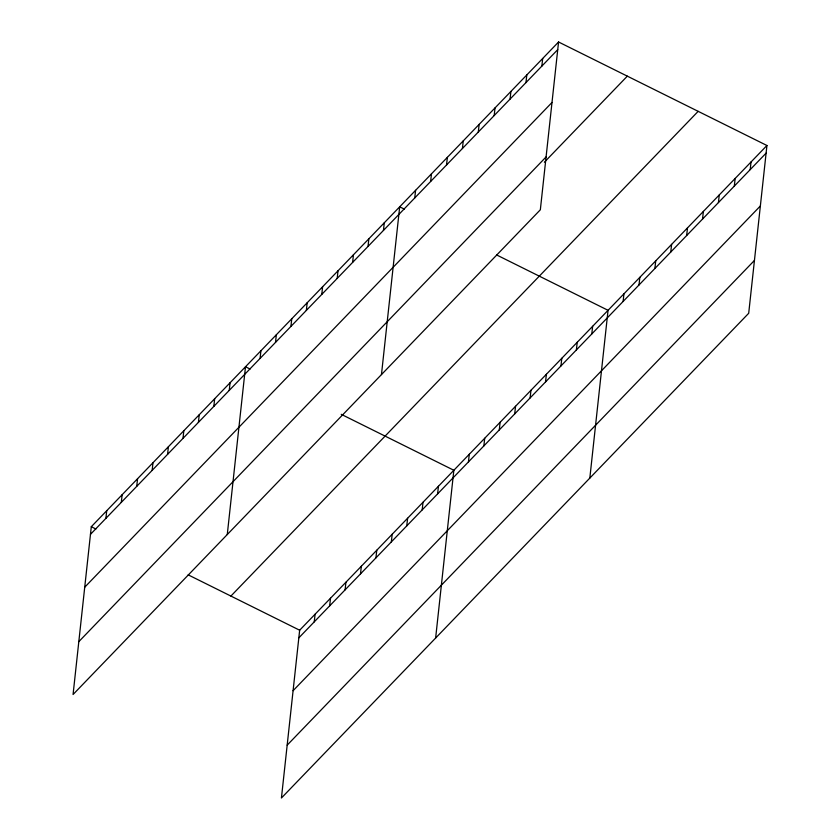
<?xml version="1.0" encoding="UTF-8"?>
<svg xmlns="http://www.w3.org/2000/svg" width="840" height="840" viewBox="0 0 840 840"><rect width="100%" height="100%" fill="white"/><g stroke="black" fill="none" stroke-linecap="round" stroke-linejoin="round"><path stroke-width="1.26" d="M558.569 42L91.298 526.722L73.07 694.501L540.341 209.78L558.569 42L766.931 145.499L748.702 313.278L281.431 798L299.659 630.221L766.931 145.499M105.892 518.364L106.722 510.731M121.306 502.373L122.136 494.729M136.731 486.37L137.56 478.737M152.155 470.379L152.985 462.735M167.57 454.377L168.399 446.744M182.994 438.386L183.823 430.752M198.408 422.394L199.238 414.75M213.833 406.392L214.662 398.758M229.247 390.401L230.076 382.756M227.273 534.544L245.501 366.765L250.078 369.044M260.085 358.407L260.915 350.774M275.51 342.405L276.339 334.772M290.923 326.413L291.753 318.78M306.348 310.422L307.178 302.778M321.772 294.42L322.602 286.786M337.187 278.429L338.016 270.784M352.611 262.427L353.441 254.793M314.255 621.863L315.084 614.229M368.025 246.435L368.855 238.802M329.669 605.861L330.498 598.227M383.45 230.444L384.279 222.799M345.093 589.869L345.923 582.236M381.465 374.588L399.693 206.808L404.281 209.087M360.507 573.877L361.337 566.234M414.75 197.967L415.58 190.323M375.931 557.875L376.761 550.242M391.346 541.884L392.175 534.25M430.637 181.482L431.466 173.849M406.77 525.882L407.6 518.249M446.534 164.997L447.363 157.364M422.184 509.891L423.014 502.257M462.42 148.523L463.25 140.879M437.608 493.899L438.438 486.255M478.306 132.037L479.136 124.404M435.635 638.043L453.852 470.264L341.24 414.32M494.193 115.563L495.023 107.919M468.447 461.906L469.276 454.262M510.08 99.078L510.909 91.445M483.872 445.904L484.701 438.27M525.966 82.593L526.795 74.96M499.286 429.912L500.115 422.279M541.852 66.118L542.682 58.485M514.71 413.91L515.539 406.276M530.124 397.919L530.954 390.285M545.549 381.927L546.378 374.283M560.962 365.925L561.792 358.292M576.387 349.933L577.216 342.3M591.801 333.931L592.63 326.298M589.827 478.086L608.055 310.306L496.566 254.919M623.112 301.455L623.942 293.822M638.999 284.981L639.828 277.347M654.885 268.495L655.715 260.862M670.772 252.021L671.601 244.377M686.658 235.536L687.488 227.903M702.545 219.061L703.374 211.417M718.431 202.577L719.26 194.943M734.318 186.091L735.147 178.458M750.204 169.617L751.034 161.973M90.468 534.356L557.739 49.634M84.735 587.202L551.996 102.48M78.813 641.655L546.084 156.933M544.362 162.215L627.323 76.157M230.906 596.064L698.166 111.342M298.83 637.854L766.101 153.132M293.087 690.7L760.357 205.978M287.175 745.154L754.436 260.432M91.298 526.722L95.886 529M188.171 574.844L299.659 630.221"/></g></svg>
